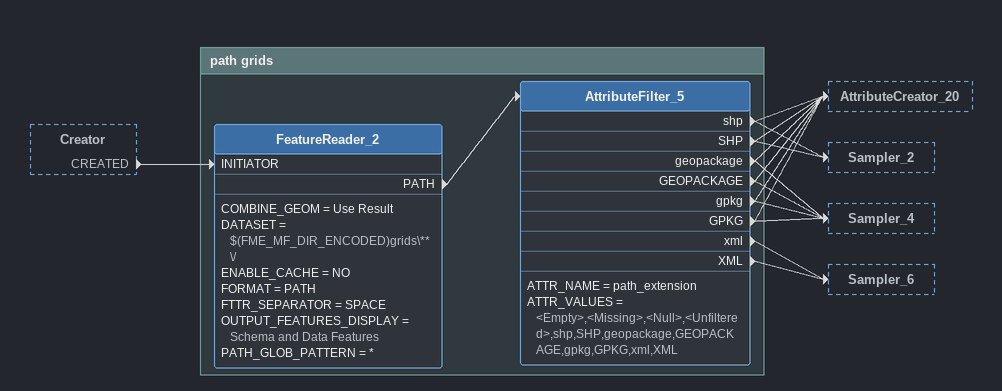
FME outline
Creator [outside]
    CREATED -> FeatureReader_2 [INITIATOR]

Bookmark: path grids
FeatureReader_2
    COMBINE_GEOM = Use Result
    DATASET = $(FME_MF_DIR_ENCODED)grids\**\/
    ENABLE_CACHE = NO
    FORMAT = PATH
    FTTR_SEPARATOR = SPACE
    OUTPUT_FEATURES_DISPLAY = Schema and Data Features
    PATH_GLOB_PATTERN = *
    PATH -> AttributeFilter_5
AttributeFilter_5
    ATTR_NAME = path_extension
    ATTR_VALUES = <Empty>,<Missing>,<Null>,<Unfiltered>,shp,SHP,geopackage,GEOPACKAGE,gpkg,GPKG,xml,XML
    shp -> AttributeCreator_20
    shp -> Sampler_2
    SHP -> AttributeCreator_20
    SHP -> Sampler_2
    geopackage -> AttributeCreator_20
    geopackage -> Sampler_4
    GEOPACKAGE -> AttributeCreator_20
    GEOPACKAGE -> Sampler_4
    gpkg -> AttributeCreator_20
    gpkg -> Sampler_4
    GPKG -> AttributeCreator_20
    GPKG -> Sampler_4
    xml -> Sampler_6
    XML -> Sampler_6
